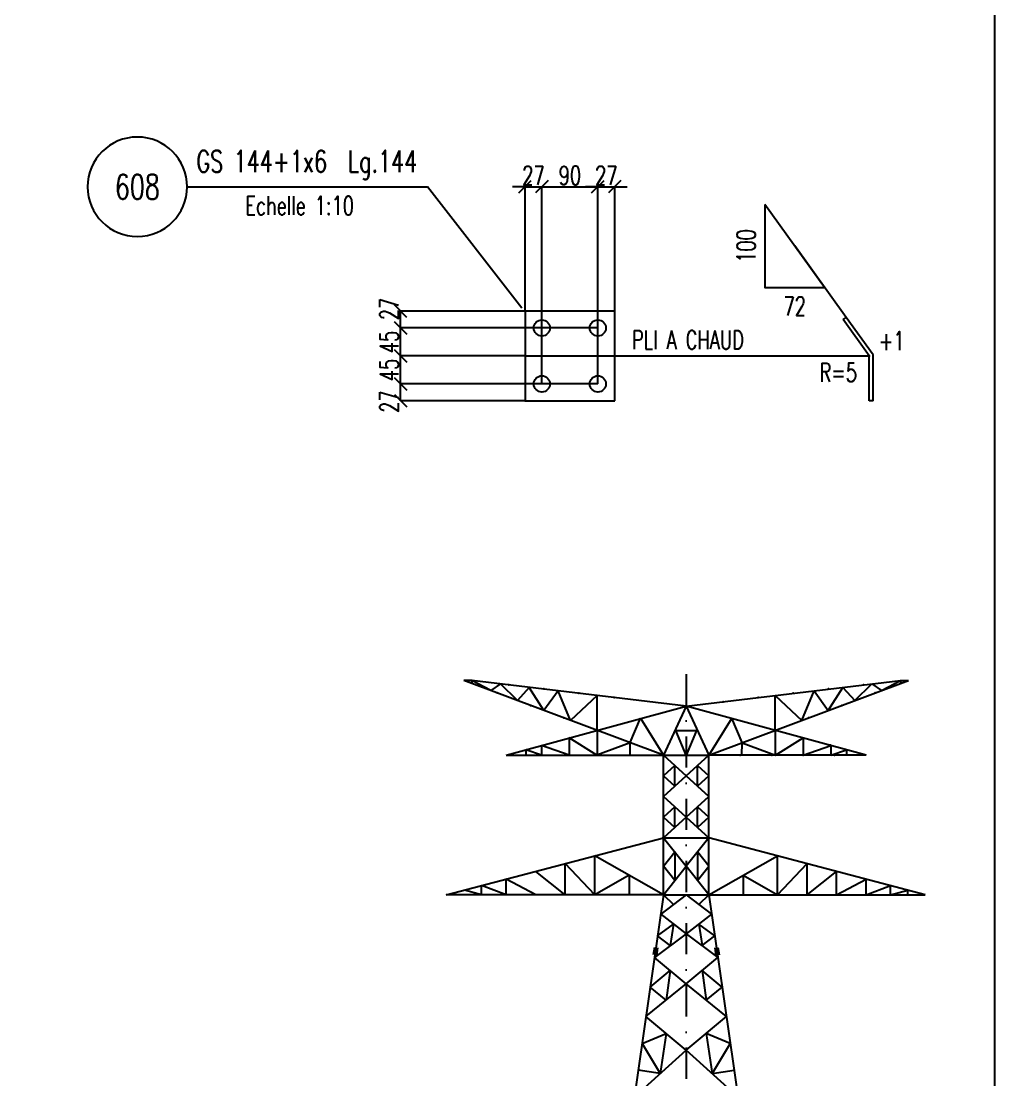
# Model space of a CAD drawing. Extents: x 45791 to 57956, y -56371 to -47761.
# Drawn here: x 55609 to 57956, y -52719 to -50165 of the extents above; entities that cross this region are included whole.
import ezdxf
from ezdxf.enums import TextEntityAlignment as Align

# ---------------------------------------------------------------- set-up
doc = ezdxf.new("R2010")
doc.units = 0
doc.header["$LTSCALE"] = 150
doc.header["$MEASUREMENT"] = 0
doc.linetypes.add('DASHDOT', pattern=[1, 0.5, -0.25, 0, -0.25])
doc.layers.get('0').update_dxf_attribs({"linetype": 'CONTINUOUS'})
for name, color, linetype in [('BOLLINI_1', 7, 'CONTINUOUS'), ('FORI', 2, 'CONTINUOUS'), ('LINEE_PIASTRE', 2, 'CONTINUOUS'), ('LS', 7, 'CONTINUOUS'), ('MZ', 6, 'DASHDOT'), ('PIASTRE', 5, 'CONTINUOUS'), ('PIEGA', 6, 'CONTINUOUS'), ('PIEGA_C_3575_50', 2, 'CONTINUOUS'), ('SEZIONI', 2, 'CONTINUOUS')]:
    doc.layers.add(name, color=color, linetype=linetype)
doc.styles.add('PIEGATI', font='ROMANS8.shx', dxfattribs={"width": 0.7})
doc.styles.add('QUOTE', font='ROMANS8.SHX', dxfattribs={"width": 0.7})
doc.styles.add('RQL', font='ROMANS8.SHX', dxfattribs={"width": 0.7})
doc.styles.add('RS', font='ROMANS8.shx', dxfattribs={"width": 0.7})
doc.styles.get("Standard").update_dxf_attribs({"font": 'ROMANS8.SHX', "width": 0.7})
doc.dimstyles.new('TRATTO', dxfattribs={"dimscale": 0, "dimtxt": 45, "dimasz": 30, "dimexe": 0, "dimexo": 0, "dimgap": 5, "dimtad": 1, "dimrnd": 0.5, "dimdsep": 46, "dimtxsty": 'RS', "dimblk1": 'OBLIQUE', "dimblk2": 'OBLIQUE', "dimsah": 1, "dimcen": 0.09, "dimclrd": 2, "dimclre": 2, "dimclrt": 7, "dimadec": 0, "dimazin": 0, "dimtfac": 1, "dimtix": 1, "dimtmove": 2, "dimatfit": 3, "dimfxl": 1, "dimtolj": 1, "dimtzin": 0, "dimarcsym": 0})

# ---------------------------------------------------------------- blocks, each defined once
blk = doc.blocks.new('16')
blk.add_circle((0, 0), 1)
blk = doc.blocks.new('MRKR_98')
blk.add_point((0, 0))
at = {"color": 7, "style": 'QUOTE', "width": 0.5, "flags": 1}
for tag, p in [('TI', (3.7, 6.8)), ('NFORI', (3.7, 5.3)), ('AUX2', (3.7, 4.9)), ('FAM', (3.7, 4.5)), ('AUX1', (3.7, 4.2)), ('COMMESSA', (3.7, 3.8)), ('SPESSORE', (3.7, 2.5)), ('SV', (3.7, 1.8)), ('QUA', (3.7, 1.1)), ('DI_S', (3.7, 6.4)), ('D_S', (3.7, 6)), ('E_S', (3.7, 5.7)), ('MD', (3.7, 3.5)), ('MP', (3.7, 3.2)), ('LARGHEZZA', (3.7, 2.8)), ('NP', (3.7, 2.1)), ('PESO', (3.7, 1.4)), ('LUN', (3.7, 0.8)), ('PROF', (3.7, 0.4)), ('POS', (3.7, 0.1))]:
    blk.add_attdef(tag, p, '', height=0.2, dxfattribs=at)
at = {"color": 7, "flags": 1}
for tag, p in [('LAV1', (5.3, 6.9)), ('LAV2', (5.3, 6.5)), ('LAV3', (5.3, 6.2)), ('LAV4', (5.3, 5.9)), ('LAV5', (5.3, 5.5)), ('LAV6', (5.3, 5.2)), ('LAV7', (5.3, 4.9)), ('LAV8', (5.3, 4.5)), ('LAV9', (5.3, 4.2)), ('LAV10', (5.3, 3.9))]:
    blk.add_attdef(tag, p, '', height=0.2, dxfattribs=at)
blk = doc.blocks.new('LPIEGA')
at = {"color": 0, "linetype": 'ByBlock'}
blk.add_line((0, 0), (1, 0), dxfattribs=at)
at = {"color": 0}
for tag, p in [('VUOTO3', (1, 13)), ('VUOTO2', (1, 11)), ('VUOTO1', (1, 9))]:
    blk.add_attdef(tag, p, '', height=1, dxfattribs=at)
at = {"color": 0, "flags": 1}
for tag, p in [('ANG_PIE', (1, 7)), ('INC_PIE', (1, 5)), ('CF', (1, 3)), ('RAGGIO', (1, 1))]:
    blk.add_attdef(tag, p, '', height=1, dxfattribs=at)
blk = doc.blocks.new('_OBLIQUE')
at = {"color": 0, "linetype": 'ByBlock'}
blk.add_line((-0.5, -0.5), (0.5, 0.5), dxfattribs=at)
blk = doc.blocks.new('*D87')
at = {"layer": 'LS', "color": 2, "lineweight": -2, "transparency": 16777216}
for p, q in [((56999.3, -51040.4), (56523.8, -51040.4)), ((56523.8, -51080.9), (56523.8, -51040.4)), ((56823.8, -51080.9), (56523.8, -51080.9))]:
    blk.add_line(p, q, dxfattribs=at)
at = {"layer": 'LS', "color": 2, "lineweight": -2, "transparency": 16777216, "xscale": 30, "yscale": 30, "zscale": 30}
for p, rotation in [((56523.8, -51040.4), 90), ((56523.8, -51080.9), 270)]:
    blk.add_blockref('_OBLIQUE', p, dxfattribs=dict(at, rotation=rotation))
at = {"layer": 'LS', "color": 7, "transparency": 16777216, "insert": (56496.3, -51083), "char_height": 45, "attachment_point": 5, "rotation": 90, "style": 'RS'}
blk.add_mtext('\\A1;27', dxfattribs=at)
blk = doc.blocks.new('*D88')
at = {"layer": 'LS', "color": 2, "lineweight": -2, "transparency": 16777216}
for p, q in [((56823.8, -50972.9), (56523.8, -50972.9)), ((56523.8, -51040.4), (56523.8, -50972.9)), ((56999.3, -51040.4), (56523.8, -51040.4))]:
    blk.add_line(p, q, dxfattribs=at)
at = {"layer": 'LS', "color": 2, "lineweight": -2, "transparency": 16777216, "xscale": 30, "yscale": 30, "zscale": 30}
for p, rotation in [((56523.8, -50972.9), 90), ((56523.8, -51040.4), 270)]:
    blk.add_blockref('_OBLIQUE', p, dxfattribs=dict(at, rotation=rotation))
at = {"layer": 'LS', "color": 7, "transparency": 16777216, "insert": (56496.3, -51006.7), "char_height": 45, "attachment_point": 5, "rotation": 90, "style": 'RS'}
blk.add_mtext('\\A1;45', dxfattribs=at)
blk = doc.blocks.new('*D89')
at = {"layer": 'LS', "color": 2, "lineweight": -2, "transparency": 16777216}
for p, q in [((56999.3, -50905.4), (56523.8, -50905.4)), ((56523.8, -50972.9), (56523.8, -50905.4)), ((56823.8, -50972.9), (56523.8, -50972.9))]:
    blk.add_line(p, q, dxfattribs=at)
at = {"layer": 'LS', "color": 2, "lineweight": -2, "transparency": 16777216, "xscale": 30, "yscale": 30, "zscale": 30}
for p, rotation in [((56523.8, -50905.4), 90), ((56523.8, -50972.9), 270)]:
    blk.add_blockref('_OBLIQUE', p, dxfattribs=dict(at, rotation=rotation))
at = {"layer": 'LS', "color": 7, "transparency": 16777216, "insert": (56496.3, -50939.2), "char_height": 45, "attachment_point": 5, "rotation": 90, "style": 'RS'}
blk.add_mtext('\\A1;45', dxfattribs=at)
blk = doc.blocks.new('*D90')
at = {"layer": 'LS', "color": 2, "lineweight": -2, "transparency": 16777216}
for p, q in [((56823.8, -50864.9), (56523.8, -50864.9)), ((56523.8, -50905.4), (56523.8, -50864.9)), ((56999.3, -50905.4), (56523.8, -50905.4))]:
    blk.add_line(p, q, dxfattribs=at)
at = {"layer": 'LS', "color": 2, "lineweight": -2, "transparency": 16777216, "xscale": 30, "yscale": 30, "zscale": 30}
for p, rotation in [((56523.8, -50864.9), 90), ((56523.8, -50905.4), 270)]:
    blk.add_blockref('_OBLIQUE', p, dxfattribs=dict(at, rotation=rotation))
at = {"layer": 'LS', "color": 7, "transparency": 16777216, "insert": (56496.3, -50859.6), "char_height": 45, "attachment_point": 5, "rotation": 90, "style": 'RS'}
blk.add_mtext('\\A1;27', dxfattribs=at)
blk = doc.blocks.new('*D91')
at = {"layer": 'LS', "color": 2, "lineweight": -2, "transparency": 16777216}
for p, q in [((56823.8, -50564.9), (56793.8, -50564.9)), ((56823.8, -50864.9), (56823.8, -50564.9)), ((56823.8, -50564.9), (56864.3, -50564.9)), ((56864.3, -51040.4), (56864.3, -50564.9)), ((56864.3, -50564.9), (56894.3, -50564.9))]:
    blk.add_line(p, q, dxfattribs=at)
at = {"layer": 'LS', "color": 2, "lineweight": -2, "transparency": 16777216, "xscale": 30, "yscale": 30, "zscale": 30}
blk.add_blockref('_OBLIQUE', (56823.8, -50564.9), dxfattribs=at)
at = {"layer": 'LS', "color": 2, "lineweight": -2, "transparency": 16777216, "xscale": 30, "yscale": 30, "zscale": 30, "rotation": 180}
blk.add_blockref('_OBLIQUE', (56864.3, -50564.9), dxfattribs=at)
at = {"layer": 'LS', "color": 7, "transparency": 16777216, "insert": (56844, -50537.4), "char_height": 45, "attachment_point": 5, "style": 'RS'}
blk.add_mtext('\\A1;27', dxfattribs=at)
blk = doc.blocks.new('*D92')
at = {"layer": 'LS', "color": 2, "lineweight": -2, "transparency": 16777216}
for p, q in [((56864.3, -51040.4), (56864.3, -50564.9)), ((56864.3, -50564.9), (56999.3, -50564.9)), ((56999.3, -51040.4), (56999.3, -50564.9))]:
    blk.add_line(p, q, dxfattribs=at)
at = {"layer": 'LS', "color": 2, "lineweight": -2, "transparency": 16777216, "xscale": 30, "yscale": 30, "zscale": 30, "rotation": 180}
blk.add_blockref('_OBLIQUE', (56864.3, -50564.9), dxfattribs=at)
at = {"layer": 'LS', "color": 2, "lineweight": -2, "transparency": 16777216, "xscale": 30, "yscale": 30, "zscale": 30}
blk.add_blockref('_OBLIQUE', (56999.3, -50564.9), dxfattribs=at)
at = {"layer": 'LS', "color": 7, "transparency": 16777216, "insert": (56931.8, -50537.4), "char_height": 45, "attachment_point": 5, "style": 'RS'}
blk.add_mtext('\\A1;90', dxfattribs=at)
blk = doc.blocks.new('*D93')
at = {"layer": 'LS', "color": 2, "lineweight": -2, "transparency": 16777216}
for p, q in [((56999.3, -50564.9), (56969.3, -50564.9)), ((56999.3, -51040.4), (56999.3, -50564.9)), ((56999.3, -50564.9), (57039.8, -50564.9)), ((57039.8, -50864.9), (57039.8, -50564.9)), ((57039.8, -50564.9), (57069.8, -50564.9))]:
    blk.add_line(p, q, dxfattribs=at)
at = {"layer": 'LS', "color": 2, "lineweight": -2, "transparency": 16777216, "xscale": 30, "yscale": 30, "zscale": 30}
blk.add_blockref('_OBLIQUE', (56999.3, -50564.9), dxfattribs=at)
at = {"layer": 'LS', "color": 2, "lineweight": -2, "transparency": 16777216, "xscale": 30, "yscale": 30, "zscale": 30, "rotation": 180}
blk.add_blockref('_OBLIQUE', (57039.8, -50564.9), dxfattribs=at)
at = {"layer": 'LS', "color": 7, "transparency": 16777216, "insert": (57019.5, -50537.4), "char_height": 45, "attachment_point": 5, "style": 'RS'}
blk.add_mtext('\\A1;27', dxfattribs=at)
blk = doc.blocks.new('xxx')
blk.add_circle((0, 0), 8)
at = {"color": 3, "style": 'RQL', "width": 0.7}
blk.add_attdef('POS', text='', height=4, dxfattribs=at).set_placement((0, 0), align=Align.MIDDLE)
at = {"color": 3, "style": 'RQL', "width": 0.7, "flags": 1}
blk.add_attdef('POS1', (-0.39, -5.42), '', height=2, dxfattribs=at)
at = {"style": 'RQL', "width": 0.7, "flags": 1}
blk.add_attdef('TIPO', (-0.39, -8.66), '', height=2, dxfattribs=at)

msp = doc.modelspace()

# ---------------------------------------------------------------- linework, layer by layer
at = {"color": 6, "ltscale": 0.01}
for p, q in [((56695.411, -51755.771), (56676.451, -51755.771)), ((57157.561, -51935.891), (56676.451, -51755.771)), ((57212.071, -51817.391), (56695.411, -51755.771)), ((56741.352, -51780.069), (56695.411, -51755.771)), ((56695.411, -51755.771), (56695.411, -51762.869)), ((57212.071, -51817.391), (57728.731, -51755.771)), ((57266.581, -51935.891), (57747.691, -51755.771)), ((57682.789, -51780.069), (57728.731, -51755.771)), ((57728.731, -51755.771), (57747.691, -51755.771)), ((57728.731, -51755.771), (57728.731, -51762.869)), ((56764.722, -51764.037), (56741.352, -51780.069)), ((56805.374, -51804.038), (56764.722, -51764.037)), ((56834.033, -51772.304), (56805.374, -51804.038)), ((56869.396, -51828.007), (56834.033, -51772.304)), ((56903.344, -51780.57), (56869.396, -51828.007)), ((56933.418, -51851.975), (56903.344, -51780.57)), ((57490.723, -51851.975), (57520.797, -51780.57)), ((57520.797, -51780.57), (57554.745, -51828.007)), ((57554.745, -51828.007), (57590.108, -51772.304)), ((57590.108, -51772.304), (57618.767, -51804.038)), ((57618.767, -51804.038), (57659.419, -51764.037)), ((57659.419, -51764.037), (57682.789, -51780.069)), ((56997.44, -51792.113), (56933.418, -51851.975)), ((56997.44, -51875.944), (56997.44, -51791.89)), ((57426.701, -51875.944), (57426.701, -51791.89)), ((57426.701, -51792.113), (57490.723, -51851.975)), ((56778.361, -51935.891), (57212.071, -51817.391)), ((57212.071, -51817.391), (57157.561, -51935.891)), ((57645.781, -51935.891), (57212.071, -51817.391)), ((57212.071, -51817.391), (57266.581, -51935.891)), ((57077.06, -51905.753), (57101.945, -51846.503)), ((57101.945, -51846.503), (57157.561, -51935.891)), ((57322.196, -51846.503), (57266.581, -51935.891)), ((57347.081, -51905.753), (57322.196, -51846.503)), ((56997.44, -51875.372), (56997.44, -51935.891)), ((57212.071, -51935.891), (57187.186, -51876.641)), ((57187.186, -51876.641), (57236.956, -51876.641)), ((57236.956, -51876.641), (57212.071, -51935.891)), ((57426.701, -51875.372), (57426.701, -51935.891)), ((56930.041, -51935.891), (56863.681, -51912.322)), ((56863.681, -51912.322), (56863.681, -51935.891)), ((56996.56, -51935.891), (56930.041, -51893.99)), ((56930.041, -51893.99), (56930.041, -51935.891)), ((57077.376, -51905.871), (56996.56, -51935.891)), ((57077.5, -51935.891), (57077.376, -51905.871)), ((57077.5, -51935.891), (57077.376, -51905.871)), ((57346.641, -51935.891), (57346.766, -51905.871)), ((57346.766, -51905.871), (57427.581, -51935.891)), ((57427.581, -51935.891), (57494.101, -51893.99)), ((57494.101, -51893.99), (57494.101, -51935.891)), ((57494.101, -51935.891), (57560.461, -51912.322)), ((57560.461, -51912.322), (57560.461, -51935.891)), ((56778.361, -51935.891), (57157.561, -51935.891)), ((56825.761, -51922.797), (56825.761, -51935.891)), ((56863.681, -51935.891), (56825.761, -51922.797)), ((57157.561, -52272.431), (57157.561, -51935.891)), ((57157.561, -51935.891), (57266.581, -51935.891)), ((57157.561, -51935.891), (57266.581, -52035.431)), ((57157.561, -52035.431), (57266.581, -51935.891)), ((57157.561, -51935.891), (57266.581, -51935.891)), ((57266.581, -52272.431), (57266.581, -51935.891)), ((57645.781, -51935.891), (57266.581, -51935.891)), ((57560.461, -51935.891), (57598.381, -51922.797)), ((57598.381, -51922.797), (57598.381, -51935.891)), ((57184.816, -51960.776), (57157.561, -51985.661)), ((57184.816, -51960.776), (57157.561, -51985.661)), ((57184.816, -52010.546), (57184.816, -51960.776)), ((57184.816, -52010.546), (57184.816, -51960.776)), ((57239.326, -51960.776), (57266.581, -51985.661)), ((57239.326, -52010.546), (57239.326, -51960.776)), ((57239.326, -51960.776), (57266.581, -51985.661)), ((57239.326, -52010.546), (57239.326, -51960.776)), ((57157.561, -52035.431), (57212.071, -51985.661)), ((57157.561, -51985.661), (57184.816, -52010.546)), ((57266.581, -52035.431), (57212.071, -51985.661)), ((57266.581, -51985.661), (57239.326, -52010.546)), ((57212.071, -52085.201), (57157.561, -52035.431)), ((57212.071, -52085.201), (57266.581, -52035.431)), ((57184.816, -52060.316), (57157.561, -52085.201)), ((57184.816, -52110.086), (57184.816, -52060.316)), ((57239.326, -52060.316), (57266.581, -52085.201)), ((57239.326, -52110.086), (57239.326, -52060.316)), ((57212.071, -52085.201), (57157.561, -52134.971)), ((57157.561, -52085.201), (57184.816, -52110.086)), ((57212.071, -52085.201), (57266.581, -52134.971)), ((57266.581, -52085.201), (57239.326, -52110.086)), ((56633.791, -52272.431), (57157.561, -52134.971)), ((57154.598, -52134.971), (57266.581, -52134.971)), ((57157.561, -52134.971), (57212.071, -52203.701)), ((57266.581, -52134.971), (57212.071, -52203.701)), ((57787.981, -52272.431), (57266.581, -52134.971)), ((56991.661, -52272.431), (56991.661, -52178.708)), ((57157.561, -52272.431), (56991.661, -52178.708)), ((57157.561, -52203.701), (57184.816, -52169.336)), ((57184.816, -52169.336), (57184.816, -52238.066)), ((57266.581, -52203.701), (57239.326, -52169.336)), ((57239.326, -52169.336), (57239.326, -52238.066)), ((57266.581, -52272.431), (57432.481, -52178.708)), ((57432.481, -52272.431), (57432.481, -52178.708)), ((56920.561, -52272.431), (56849.461, -52216.197)), ((56920.561, -52272.431), (56920.561, -52197.453)), ((56991.661, -52272.431), (56920.561, -52197.453)), ((57157.561, -52272.431), (57212.071, -52203.701)), ((57184.816, -52238.066), (57157.561, -52203.701)), ((57266.581, -52272.431), (57212.071, -52203.701)), ((57239.326, -52238.066), (57266.581, -52203.701)), ((57432.481, -52272.431), (57503.581, -52197.453)), ((57503.581, -52272.431), (57503.581, -52197.453)), ((57503.581, -52272.431), (57574.681, -52216.197)), ((57574.681, -52272.431), (57574.681, -52216.197)), ((56778.361, -52272.431), (56778.361, -52234.942)), ((56849.461, -52272.431), (56778.361, -52234.942)), ((57074.611, -52225.57), (56991.661, -52272.431)), ((57074.611, -52225.57), (57074.611, -52272.431)), ((57349.531, -52225.57), (57432.481, -52272.431)), ((57349.531, -52225.57), (57349.531, -52272.431)), ((57574.681, -52272.431), (57645.781, -52234.942)), ((57645.781, -52272.431), (57645.781, -52234.942)), ((56719.111, -52272.431), (56677.636, -52261.497)), ((56719.111, -52272.431), (56719.111, -52250.562)), ((56778.361, -52272.431), (56719.111, -52250.562)), ((57645.781, -52272.431), (57705.031, -52250.562)), ((57705.031, -52272.431), (57705.031, -52250.562)), ((57705.031, -52272.431), (57746.506, -52261.497)), ((57746.506, -52272.431), (57746.506, -52261.497)), ((57157.561, -52272.431), (56633.791, -52272.431)), ((57157.561, -52272.431), (57033.284, -53133.402)), ((57212.071, -52272.431), (57150.719, -52319.831)), ((57157.561, -52272.431), (57181.395, -52296.131)), ((57157.561, -52272.431), (57266.581, -52272.431)), ((57212.071, -52272.431), (57273.423, -52319.831)), ((57266.581, -52272.431), (57242.747, -52296.131)), ((57266.581, -52272.431), (57390.858, -53133.402)), ((57266.581, -52272.431), (57787.981, -52272.431)), ((57150.719, -52319.831), (57212.071, -52366.629)), ((57273.423, -52319.831), (57212.071, -52366.629)), ((57143.192, -52371.971), (57181.395, -52343.23)), ((57181.395, -52343.23), (57173.868, -52395.37)), ((57280.949, -52371.971), (57242.747, -52343.23)), ((57242.747, -52343.23), (57250.273, -52395.37)), ((57212.071, -52366.629), (57135.666, -52424.111)), ((57173.868, -52395.37), (57143.192, -52371.971)), ((57212.071, -52366.629), (57288.475, -52424.111)), ((57250.273, -52395.37), (57280.949, -52371.971)), ((57135.456, -52399.944), (57132.873, -52417.842)), ((57142.962, -52401.027), (57140.379, -52418.925)), ((57281.179, -52401.027), (57283.762, -52418.925)), ((57288.685, -52399.944), (57291.268, -52417.842)), ((57212.071, -52487.214), (57135.666, -52424.111)), ((57212.071, -52487.214), (57288.475, -52424.111)), ((57125.403, -52495.211), (57173.868, -52455.662)), ((57173.868, -52455.662), (57163.605, -52526.762)), ((57298.738, -52495.211), (57250.273, -52455.662)), ((57250.273, -52455.662), (57260.536, -52526.762)), ((57115.14, -52566.311), (57212.071, -52487.214)), ((57163.605, -52526.762), (57125.403, -52495.211)), ((57309.001, -52566.311), (57212.071, -52487.214)), ((57260.536, -52526.762), (57298.738, -52495.211)), ((57212.071, -52647.542), (57115.14, -52566.311)), ((57212.071, -52647.542), (57309.001, -52566.311)), ((57105.784, -52631.127), (57163.605, -52606.927)), ((57163.605, -52606.927), (57149.572, -52704.151)), ((57318.357, -52631.127), (57260.536, -52606.927)), ((57260.536, -52606.927), (57274.569, -52704.151)), ((57087.073, -52760.759), (57212.071, -52647.542)), ((57105.784, -52631.127), (57149.572, -52704.151)), ((57337.068, -52760.759), (57212.071, -52647.542)), ((57318.357, -52631.127), (57274.569, -52704.151)), ((57149.572, -52704.151), (57096.429, -52695.943)), ((57274.569, -52704.151), (57327.713, -52695.943))]:
    msp.add_line(p, q, dxfattribs=at)
for p in [(56784.681, -51766.041), (56869.211, -51776.311), (56869.211, -51776.311), (56869.211, -51776.311), (56869.211, -51776.311), (57554.931, -51776.311), (57554.931, -51776.311), (57639.461, -51766.041), (56756.636, -51785.791), (56953.741, -51786.581), (56953.741, -51786.581), (56953.741, -51786.581), (56953.741, -51786.581), (57038.271, -51796.851), (57301.341, -51807.121), (57385.871, -51796.851), (57470.401, -51786.581), (57470.401, -51786.581), (57667.506, -51785.791), (56836.821, -51815.811), (56836.821, -51815.811), (57587.321, -51815.811), (56917.006, -51845.831), (56917.006, -51845.831), (57507.136, -51845.831), (57346.766, -51905.871), (57559.987, -51912.191), (57342.421, -51935.891), (57418.261, -51935.891), (57494.101, -51935.891), (57569.941, -51935.891)]:
    msp.add_point(p, dxfattribs=at)
at = {"layer": 'LINEE_PIASTRE'}
for p, q in [((57039.796, -50864.95), (56823.796, -50864.95)), ((56823.796, -50864.95), (56823.796, -51080.95)), ((57039.796, -51080.95), (57039.796, -50864.95)), ((56823.796, -51080.95), (57039.796, -51080.95))]:
    msp.add_line(p, q, dxfattribs=at)
at = {"layer": 'LS', "color": 6}
for p, q in [((56009.21, -50564.95), (56588.319, -50564.95)), ((56815.937, -50857.778), (56588.319, -50564.95)), ((57597.776, -50880.045), (57473.709, -50707.731)), ((57039.796, -50972.95), (57653.577, -50972.95))]:
    msp.add_line(p, q, dxfattribs=at)
at = {"layer": 'LS', "color": 8}
msp.add_lwpolyline([(45791.092, -47761.325), (45791.092, -56371.325), (55331.092, -56371.325), (55331.092, -55171.325), (57956.092, -55171.325), (57956.092, -47761.325), (45791.092, -47761.325)], close=True, dxfattribs=at)
at = {"layer": 'LS', "color": 6}
msp.add_lwpolyline([(57401.709, -50607.731), (57401.709, -50807.731), (57545.709, -50807.731)], close=True, dxfattribs=at)
at = {"layer": 'MZ'}
msp.add_line((57212.071, -51740.683), (57212.071, -53737.091), dxfattribs=at)
at = {"layer": 'PIEGA'}
msp.add_line((56823.796, -50972.95), (57039.796, -50972.95), dxfattribs=at)
at = {"layer": 'PIEGA_C_3575_50'}
for p, q in [((57590.472, -50885.304), (57597.776, -50880.045)), ((57653.577, -50972.95), (57590.472, -50885.304)), ((57662.577, -50970.047), (57597.776, -50880.045)), ((57653.577, -51080.95), (57653.577, -50972.95))]:
    msp.add_line(p, q, dxfattribs=at)
at = {"layer": 'PIEGA_C_3575_50', "const_width": 2.5}
msp.add_lwpolyline([(57652.327, -50972.95, 1), (57654.827, -50972.95, 1)], format="xyb", close=True, dxfattribs=at)
at = {"layer": 'SEZIONI'}
for q in [(57662.577, -50970.047), (57653.577, -51080.95)]:
    msp.add_line((57662.577, -51080.95), q, dxfattribs=at)

# ---------------------------------------------------------------- block references
at = {"layer": 'BOLLINI_1'}
ref = msp.add_blockref('xxx', (55889.222, -50564.95), dxfattribs=dict(at, xscale=-14.99850000000172, yscale=14.99850000000172, zscale=14.99850000000172))
ref.add_attrib('POS', '608', dxfattribs={"layer": '0', "color": 3, "height": 59.994, "style": 'RQL', "width": 0.7}).set_placement((55889.222, -50564.95), align=Align.MIDDLE)
at = {"layer": 'FORI'}
for p, xscale, yscale, zscale, rotation in [((56864.296, -50905.45), 19.50000000000004, 19.50000000000004, 19.50000000000004, 94.40804099536999), ((56999.296, -50905.45), 19.50000000000004, 19.50000000000004, 19.50000000000004, 94.40804099536999), ((56864.296, -51040.45), 19.49999999999999, 19.49999999999999, 19.49999999999999, 125.4162231993813), ((56999.296, -51040.45), 19.49999999999999, 19.49999999999999, 19.49999999999999, 125.4162231993813)]:
    msp.add_blockref('16', p, dxfattribs=dict(at, xscale=xscale, yscale=yscale, zscale=zscale, rotation=rotation))
at = {"layer": 'PIASTRE'}
ref = msp.add_blockref('MRKR_98', (56823.796, -51080.95), dxfattribs=dict(at, xscale=1.5, yscale=1.5, zscale=1.5))
ref.add_attrib('PROF', 'GS 144+1x6  Lg.144', (56031.635, -50529.851), dxfattribs={"layer": '0', "color": 2, "height": 52.5, "style": 'PIEGATI', "width": 0.7})
at = {"layer": 'PIEGA_C_3575_50'}
ref = msp.add_blockref('LPIEGA', (56823.796, -50972.95), dxfattribs=dict(at, xscale=216, zscale=216))
ref.add_attrib('RAGGIO', 'R=5', (57533.488, -51035.036), dxfattribs={"layer": '0', "color": 7, "height": 45, "style": 'RS', "width": 0.7})
ref.add_attrib('CF', 'PLI A CHAUD', (57081.268, -50956.674), dxfattribs={"layer": '0', "color": 7, "height": 45, "style": 'RS', "width": 0.7})
ref.add_attrib('INC_PIE', '+1', (57676.333, -50958.979), dxfattribs={"layer": '0', "color": 7, "height": 45, "style": 'RS', "width": 0.7})

# ---------------------------------------------------------------- texts
at = {"layer": 'LS', "color": 7, "style": 'RS', "width": 0.7}
msp.add_text('Echelle 1:10', height=45, dxfattribs=at).set_placement((56149.387, -50632.826))
msp.add_text('100', height=45, rotation=90, dxfattribs=at).set_placement((57356.709, -50707.731), align=Align.MIDDLE)
msp.add_text('72', height=45, dxfattribs=at).set_placement((57473.709, -50852.731), align=Align.MIDDLE)

# ---------------------------------------------------------------- dimensions: what is measured, and where the dimension line sits
at = {"layer": 'LS', "color": 6}
for base, p1, p2, text, picture, middle in [((56864.296, -50564.95), (56823.796, -50864.95), (56864.296, -51040.45), '27', '*D91', (56844.046, -50537.45)), ((56999.296, -50564.95), (56864.296, -51040.45), (56999.296, -51040.45), '90', '*D92', (56931.796, -50537.45)), ((57039.796, -50564.95), (56999.296, -51040.45), (57039.796, -50864.95), '27', '*D93', (57019.546, -50537.45))]:
    dim = msp.add_linear_dim(base=base, p1=p1, p2=p2, text=text, dimstyle='TRATTO', override={"dimscale": 1}, dxfattribs=at)
    dim.commit()
    dim.dimension.update_dxf_attribs({"geometry": picture, "text_midpoint": middle})
for base, p1, p2, picture, middle in [((56523.796, -50864.95), (56999.296, -50905.45), (56823.796, -50864.95), '*D90', (56496.296, -50859.558)), ((56523.796, -51040.45), (56823.796, -51080.95), (56999.296, -51040.45), '*D87', (56496.296, -51082.998))]:
    dim = msp.add_linear_dim(base=base, p1=p1, p2=p2, angle=90, text='27', dimstyle='TRATTO', override={"dimscale": 1}, dxfattribs=at)
    dim.commit()
    dim.dimension.update_dxf_attribs({"geometry": picture, "text_midpoint": middle, "dimtype": 160})
for base, p1, p2, picture, middle in [((56523.796, -50905.45), (56823.796, -50972.95), (56999.296, -50905.45), '*D89', (56496.296, -50939.2)), ((56523.796, -50972.95), (56999.296, -51040.45), (56823.796, -50972.95), '*D88', (56496.296, -51006.7))]:
    dim = msp.add_linear_dim(base=base, p1=p1, p2=p2, angle=90, text='45', dimstyle='TRATTO', override={"dimscale": 1}, dxfattribs=at)
    dim.commit()
    dim.dimension.update_dxf_attribs({"geometry": picture, "text_midpoint": middle})

doc.saveas('drawing.dxf')
